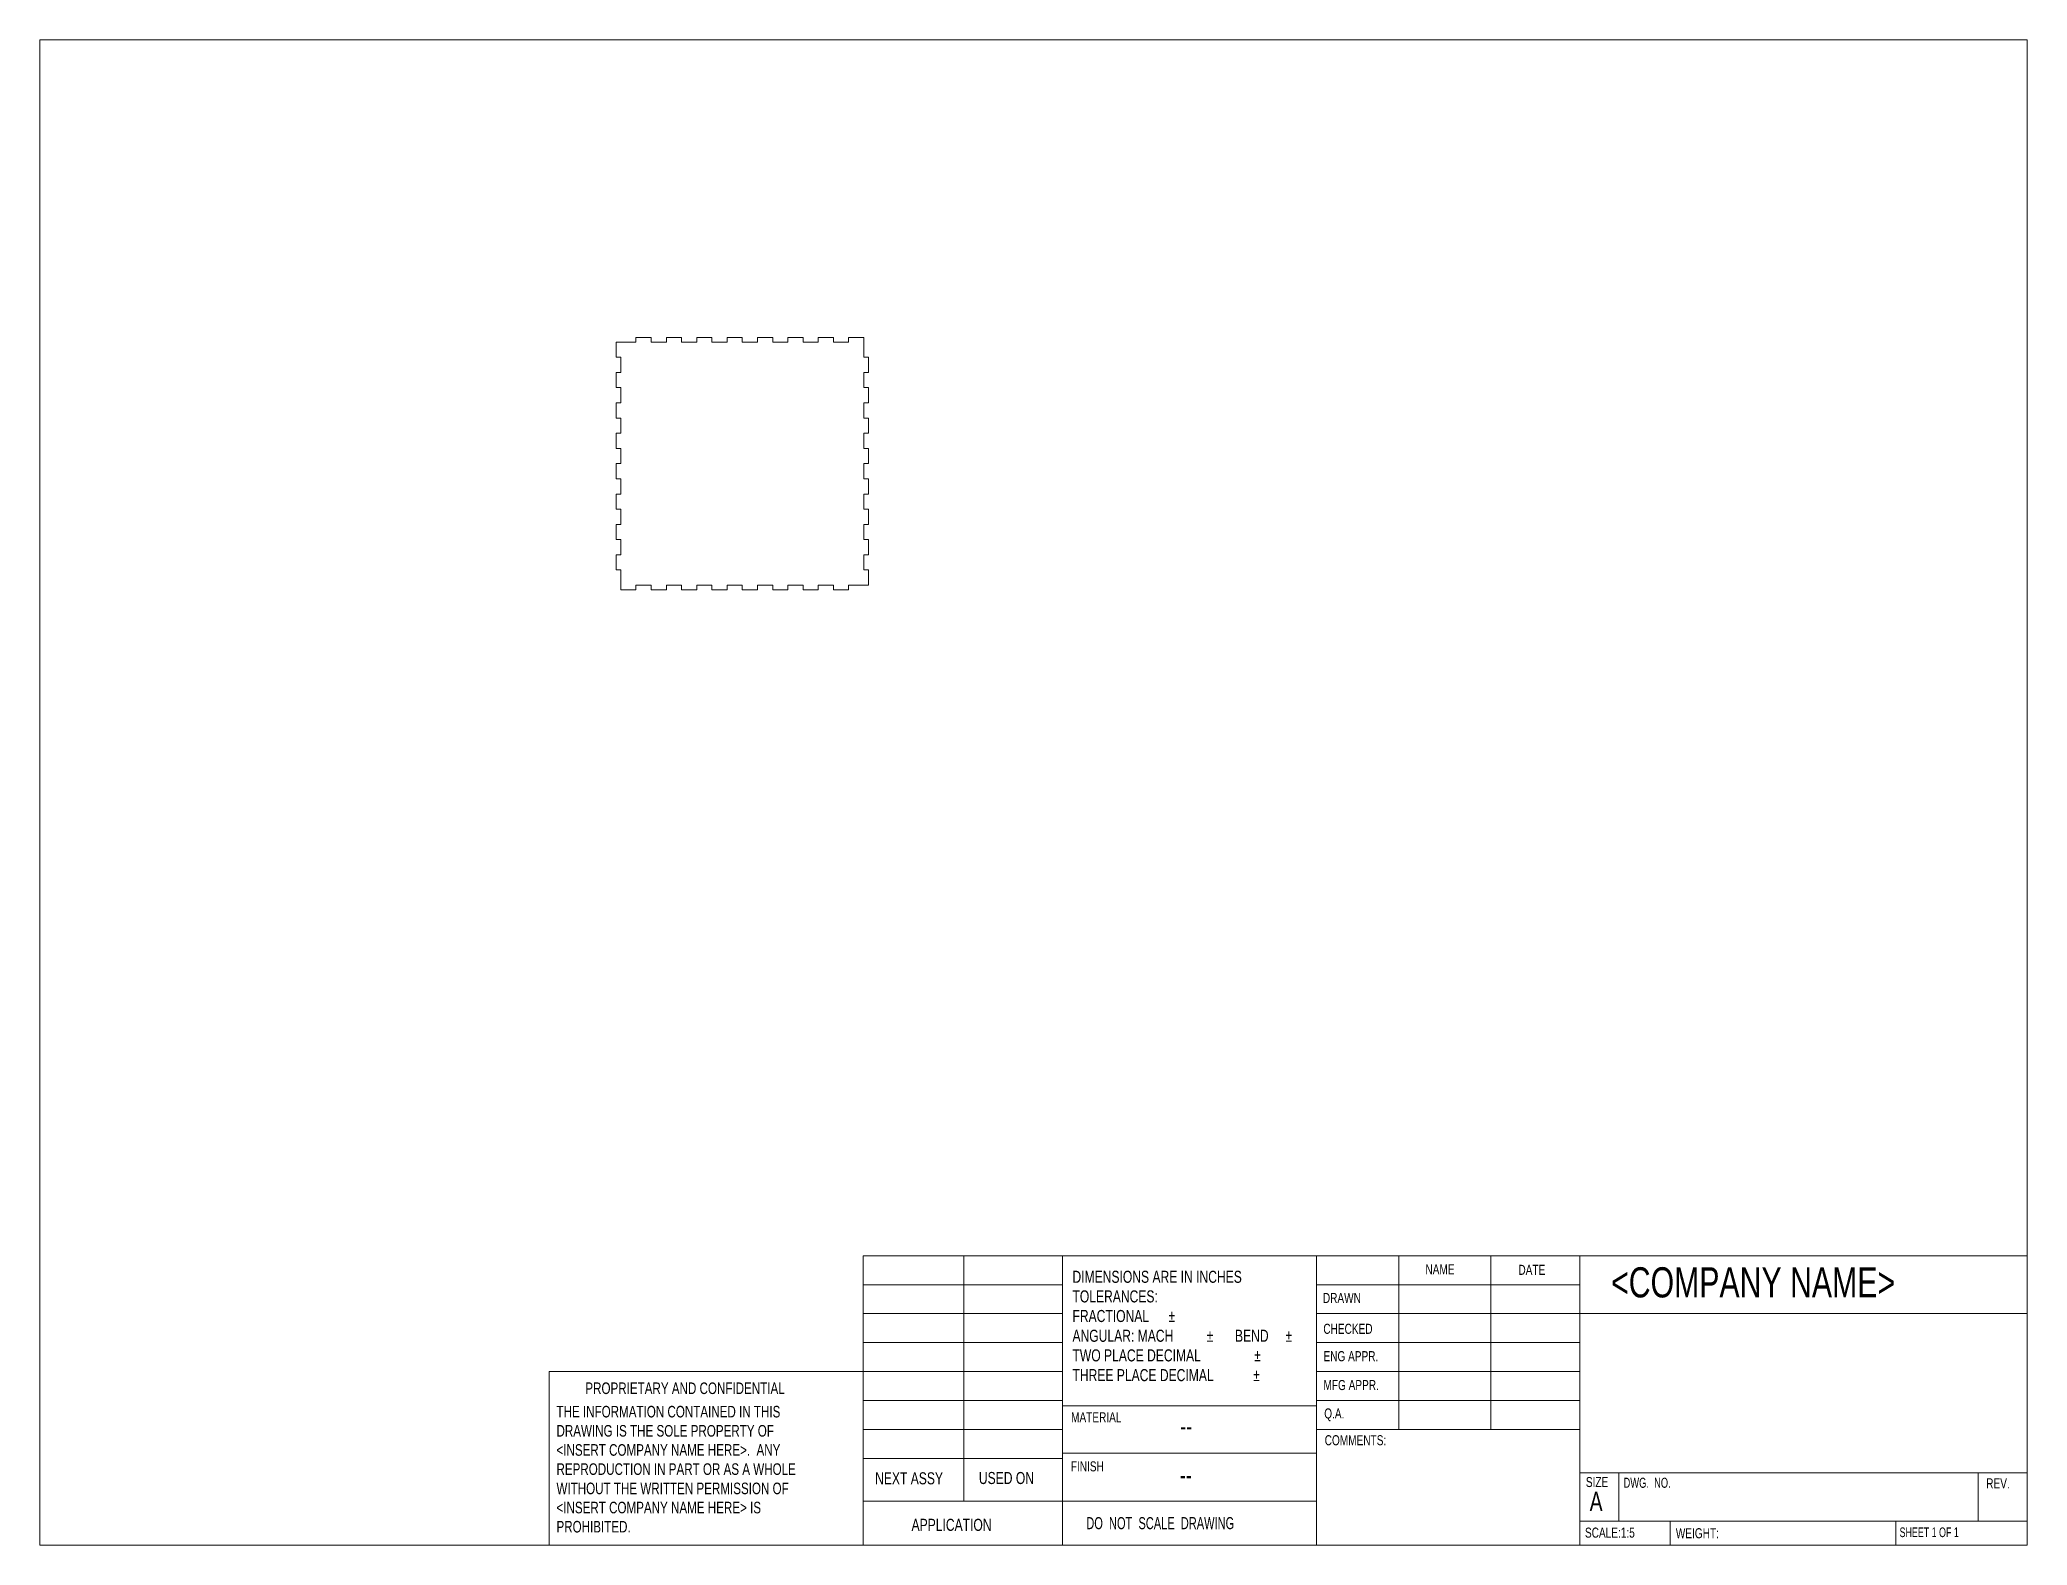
# Model space of a CAD drawing. Header units: millimetres. Extents: x 42 to 1350, y 50 to 1040.
import ezdxf

# ---------------------------------------------------------------- set-up
doc = ezdxf.new("R2010")
doc.units = ezdxf.units.MM
doc.header["$LTSCALE"] = 5
doc.styles.add('SLDTEXTSTYLE0', font='TXT', dxfattribs={"width": 0.75})
doc.styles.add('SLDTEXTSTYLE1', font='TXT', dxfattribs={"width": 0.694444})
doc.styles.add('SLDTEXTSTYLE2', font='TXT', dxfattribs={"width": 0.684783})
doc.styles.add('SLDTEXTSTYLE3', font='TXT', dxfattribs={"width": 0.6875})

# ---------------------------------------------------------------- blocks, each defined once
blk = doc.blocks.new('SW_NOTE_0')
at = {"color": 0, "linetype": 'Continuous', "lineweight": 0, "ltscale": 5, "attachment_point": 1, "style": 'SLDTEXTSTYLE0'}
for s, insert, char_height in [('DIMENSIONS ARE IN INCHES', (0, 10.2), 7.938), ('TOLERANCES:', (0, -2.7), 7.938), ('FRACTIONAL', (0, -15.6), 7.94), ('%%p', (63.2, -15.6), 7.94), ('ANGULAR: MACH', (0, -28.6), 7.938), ('%%p', (88.3, -28.6), 7.94), ('     BEND ', (95.9, -28.6), 7.94), ('%%p', (140.2, -28.6), 7.94), ('TWO PLACE DECIMAL    ', (0, -41.5), 7.938), ('%%p', (119.6, -41.5), 7.94), ('THREE PLACE DECIMAL  ', (0, -54.5), 7.938), ('%%p', (118.9, -54.5), 7.94)]:
    blk.add_mtext(s, dxfattribs=dict(at, insert=insert, char_height=char_height))
blk = doc.blocks.new('SW_NOTE_1')
at = {"color": 0, "linetype": 'Continuous', "lineweight": 0, "ltscale": 5, "char_height": 7.62, "attachment_point": 1, "style": 'SLDTEXTSTYLE0'}
for s, insert in [('THE INFORMATION CONTAINED IN THIS', (0, 9.8)), ('DRAWING IS THE SOLE PROPERTY OF', (0, -2.8)), ('<INSERT COMPANY NAME HERE>.  ANY ', (0, -15.4)), ('REPRODUCTION IN PART OR AS A WHOLE', (0, -28)), ('WITHOUT THE WRITTEN PERMISSION OF', (0, -40.7)), ('<INSERT COMPANY NAME HERE> IS ', (0, -53.3)), ('PROHIBITED.', (0, -65.9))]:
    blk.add_mtext(s, dxfattribs=dict(at, insert=insert))

msp = doc.modelspace()

# ---------------------------------------------------------------- linework, layer by layer
at = {"color": 8, "linetype": 'Continuous', "lineweight": 0, "ltscale": 5}
for p, q in [((41.9, 1040.4), (1350, 1040.4)), ((41.9, 1040.4), (41.9, 49.8)), ((1350, 49.8), (1350, 1040.4)), ((583.9, 49.8), (583.9, 240.3)), ((583.9, 240.3), (715, 240.3)), ((650.1, 240.3), (650.1, 78.7)), ((715, 49.8), (715, 240.3)), ((715, 240.3), (1350, 240.3)), ((882.3, 240.3), (882.3, 49.8)), ((936.4, 240.3), (936.4, 126)), ((996.9, 240.3), (996.9, 126)), ((1055.6, 240.3), (1055.6, 49.8)), ((583.9, 221.2), (715, 221.2)), ((882.3, 221.2), (1055.6, 221.2)), ((583.9, 202.2), (715, 202.2)), ((882.3, 202.2), (1350, 202.2)), ((583.9, 183.1), (715, 183.1)), ((882.3, 183.1), (1055.6, 183.1)), ((583.9, 164.1), (377.2, 164.1)), ((377.2, 164.1), (377.2, 49.8)), ((583.9, 164.1), (715, 164.1)), ((882.3, 164.1), (1055.6, 164.1)), ((583.9, 145), (715, 145)), ((882.3, 145), (1055.6, 145)), ((882.3, 141.6), (715, 141.6)), ((583.9, 126), (715, 126)), ((882.3, 126), (1055.6, 126)), ((583.9, 106.9), (715, 106.9)), ((715, 110.4), (882.3, 110.4)), ((1055.6, 97.4), (1350, 97.4)), ((1081.1, 97.4), (1081.1, 65.7)), ((1317.8, 97.4), (1317.8, 65.7)), ((715, 78.7), (583.9, 78.7)), ((715, 78.7), (882.3, 78.7)), ((1055.6, 65.7), (1350, 65.7)), ((1115, 65.7), (1115, 49.8)), ((1263.5, 65.7), (1263.5, 49.8)), ((1350, 49.8), (41.9, 49.8))]:
    msp.add_line(p, q, dxfattribs=at)
at = {"color": 7, "linetype": 'Continuous', "lineweight": 15, "ltscale": 5}
for p, q in [((421.3, 841.5), (421.3, 831.5)), ((434.3, 841.5), (421.3, 841.5)), ((434.3, 844.5), (434.3, 841.5)), ((444.3, 844.5), (434.3, 844.5)), ((444.3, 841.5), (444.3, 844.5)), ((454.3, 841.5), (444.3, 841.5)), ((454.3, 844.5), (454.3, 841.5)), ((464.3, 844.5), (454.3, 844.5)), ((464.3, 841.5), (464.3, 844.5)), ((474.3, 841.5), (464.3, 841.5)), ((474.3, 844.5), (474.3, 841.5)), ((484.3, 844.5), (474.3, 844.5)), ((484.3, 841.5), (484.3, 844.5)), ((494.3, 841.5), (484.3, 841.5)), ((494.3, 844.5), (494.3, 841.5)), ((504.3, 844.5), (494.3, 844.5)), ((504.3, 841.5), (504.3, 844.5)), ((514.3, 841.5), (504.3, 841.5)), ((514.3, 844.5), (514.3, 841.5)), ((524.3, 844.5), (514.3, 844.5)), ((524.3, 841.5), (524.3, 844.5)), ((534.3, 841.5), (524.3, 841.5)), ((534.3, 844.5), (534.3, 841.5)), ((544.3, 844.5), (534.3, 844.5)), ((544.3, 841.5), (544.3, 844.5)), ((554.3, 841.5), (544.3, 841.5)), ((554.3, 844.5), (554.3, 841.5)), ((564.3, 844.5), (554.3, 844.5)), ((564.3, 841.5), (564.3, 844.5)), ((574.3, 841.5), (564.3, 841.5)), ((574.3, 844.5), (574.3, 841.5)), ((584.3, 844.5), (574.3, 844.5)), ((584.3, 831.5), (584.3, 844.5)), ((421.3, 831.5), (424.3, 831.5)), ((424.3, 831.5), (424.3, 821.5)), ((587.3, 831.5), (584.3, 831.5)), ((587.3, 821.5), (587.3, 831.5)), ((421.3, 821.5), (421.3, 811.5)), ((424.3, 821.5), (421.3, 821.5)), ((421.3, 811.5), (424.3, 811.5)), ((424.3, 811.5), (424.3, 801.5)), ((584.3, 821.5), (587.3, 821.5)), ((584.3, 811.5), (584.3, 821.5)), ((587.3, 811.5), (584.3, 811.5)), ((587.3, 801.5), (587.3, 811.5)), ((421.3, 801.5), (421.3, 791.5)), ((424.3, 801.5), (421.3, 801.5)), ((584.3, 801.5), (587.3, 801.5)), ((584.3, 791.5), (584.3, 801.5)), ((421.3, 791.5), (424.3, 791.5)), ((424.3, 791.5), (424.3, 781.5)), ((587.3, 791.5), (584.3, 791.5)), ((587.3, 781.5), (587.3, 791.5)), ((421.3, 781.5), (421.3, 771.5)), ((424.3, 781.5), (421.3, 781.5)), ((584.3, 781.5), (587.3, 781.5)), ((584.3, 771.5), (584.3, 781.5)), ((421.3, 771.5), (424.3, 771.5)), ((421.3, 761.5), (421.3, 751.5)), ((424.3, 761.5), (421.3, 761.5)), ((424.3, 771.5), (424.3, 761.5)), ((587.3, 771.5), (584.3, 771.5)), ((584.3, 761.5), (587.3, 761.5)), ((584.3, 751.5), (584.3, 761.5)), ((587.3, 761.5), (587.3, 771.5)), ((421.3, 751.5), (424.3, 751.5)), ((424.3, 751.5), (424.3, 741.5)), ((587.3, 751.5), (584.3, 751.5)), ((587.3, 741.5), (587.3, 751.5)), ((421.3, 741.5), (421.3, 731.5)), ((424.3, 741.5), (421.3, 741.5)), ((584.3, 741.5), (587.3, 741.5)), ((584.3, 731.5), (584.3, 741.5)), ((421.3, 731.5), (424.3, 731.5)), ((421.3, 721.5), (421.3, 711.5)), ((424.3, 721.5), (421.3, 721.5)), ((424.3, 731.5), (424.3, 721.5)), ((587.3, 731.5), (584.3, 731.5)), ((584.3, 721.5), (587.3, 721.5)), ((584.3, 711.5), (584.3, 721.5)), ((587.3, 721.5), (587.3, 731.5)), ((421.3, 711.5), (424.3, 711.5)), ((424.3, 711.5), (424.3, 701.5)), ((587.3, 711.5), (584.3, 711.5)), ((587.3, 701.5), (587.3, 711.5)), ((421.3, 701.5), (421.3, 691.5)), ((424.3, 701.5), (421.3, 701.5)), ((584.3, 701.5), (587.3, 701.5)), ((584.3, 691.5), (584.3, 701.5)), ((421.3, 691.5), (424.3, 691.5)), ((424.3, 691.5), (424.3, 678.5)), ((434.3, 681.5), (444.3, 681.5)), ((434.3, 678.5), (434.3, 681.5)), ((444.3, 681.5), (444.3, 678.5)), ((454.3, 681.5), (464.3, 681.5)), ((454.3, 678.5), (454.3, 681.5)), ((464.3, 681.5), (464.3, 678.5)), ((474.3, 681.5), (484.3, 681.5)), ((474.3, 678.5), (474.3, 681.5)), ((484.3, 681.5), (484.3, 678.5)), ((494.3, 681.5), (504.3, 681.5)), ((494.3, 678.5), (494.3, 681.5)), ((504.3, 681.5), (504.3, 678.5)), ((514.3, 681.5), (524.3, 681.5)), ((514.3, 678.5), (514.3, 681.5)), ((524.3, 681.5), (524.3, 678.5)), ((534.3, 681.5), (544.3, 681.5)), ((534.3, 678.5), (534.3, 681.5)), ((544.3, 681.5), (544.3, 678.5)), ((554.3, 681.5), (564.3, 681.5)), ((554.3, 678.5), (554.3, 681.5)), ((564.3, 681.5), (564.3, 678.5)), ((574.3, 681.5), (587.3, 681.5)), ((574.3, 678.5), (574.3, 681.5)), ((587.3, 691.5), (584.3, 691.5)), ((587.3, 681.5), (587.3, 691.5)), ((424.3, 678.5), (434.3, 678.5)), ((444.3, 678.5), (454.3, 678.5)), ((464.3, 678.5), (474.3, 678.5)), ((484.3, 678.5), (494.3, 678.5)), ((504.3, 678.5), (514.3, 678.5)), ((524.3, 678.5), (534.3, 678.5)), ((544.3, 678.5), (554.3, 678.5)), ((564.3, 678.5), (574.3, 678.5))]:
    msp.add_line(p, q, dxfattribs=at)

# ---------------------------------------------------------------- block references
at = {"color": 8, "linetype": 'Continuous', "lineweight": 0, "ltscale": 5}
for name, p in [('SW_NOTE_0', (721.6, 220.2)), ('SW_NOTE_1', (382, 131.7))]:
    msp.add_blockref(name, p, dxfattribs=at)

# ---------------------------------------------------------------- texts
at = {"color": 8, "linetype": 'Continuous', "lineweight": 0, "ltscale": 5, "attachment_point": 1}
for s, insert, char_height, style in [('NAME', (953.9, 234.6), 6.61, 'SLDTEXTSTYLE0'), ('DATE', (1015.1, 234.3), 6.61, 'SLDTEXTSTYLE0'), ('<COMPANY NAME>', (1076.1, 232.7), 19.844, 'SLDTEXTSTYLE0'), ('DRAWN', (886.4, 215.8), 6.61, 'SLDTEXTSTYLE0'), ('CHECKED', (886.7, 195.5), 6.61, 'SLDTEXTSTYLE0'), ('ENG APPR.', (886.8, 177.5), 6.61, 'SLDTEXTSTYLE0'), ('PROPRIETARY AND CONFIDENTIAL', (401, 156.9), 7.62, 'SLDTEXTSTYLE0'), ('MFG APPR.', (886.8, 158.5), 6.61, 'SLDTEXTSTYLE0'), ('MATERIAL', (720.7, 137.3), 6.61, 'SLDTEXTSTYLE0'), ('Q.A.', (887.3, 139.8), 6.61, 'SLDTEXTSTYLE0'), ('--', (792.5, 134.1), 11.91, 'SLDTEXTSTYLE0'), ('COMMENTS:', (887.6, 122.2), 6.61, 'SLDTEXTSTYLE0'), ('FINISH', (720.5, 105), 6.61, 'SLDTEXTSTYLE0'), ('NEXT ASSY', (591.7, 97.8), 7.94, 'SLDTEXTSTYLE0'), ('USED ON', (660, 98), 7.94, 'SLDTEXTSTYLE0'), ('--', (792.2, 101.9), 11.91, 'SLDTEXTSTYLE0'), ('SIZE', (1059.5, 94.7), 6.61, 'SLDTEXTSTYLE0'), ('DWG.  NO.', (1084.3, 94.2), 6.61, 'SLDTEXTSTYLE1'), ('REV.', (1323, 93.8), 6.61, 'SLDTEXTSTYLE0'), ('A', (1062, 85), 12.7, 'SLDTEXTSTYLE0'), ('APPLICATION', (615.7, 67.2), 7.938, 'SLDTEXTSTYLE0'), ('DO  NOT  SCALE  DRAWING', (730.7, 68.3), 7.938, 'SLDTEXTSTYLE2'), ('SCALE:1:5', (1058.9, 61.4), 6.61, 'SLDTEXTSTYLE0'), ('WEIGHT:', (1118.7, 61), 6.61, 'SLDTEXTSTYLE0'), ('SHEET 1 OF 1', (1266, 61.5), 6.35, 'SLDTEXTSTYLE3')]:
    msp.add_mtext(s, dxfattribs=dict(at, insert=insert, char_height=char_height, style=style))

doc.saveas('drawing.dxf')
